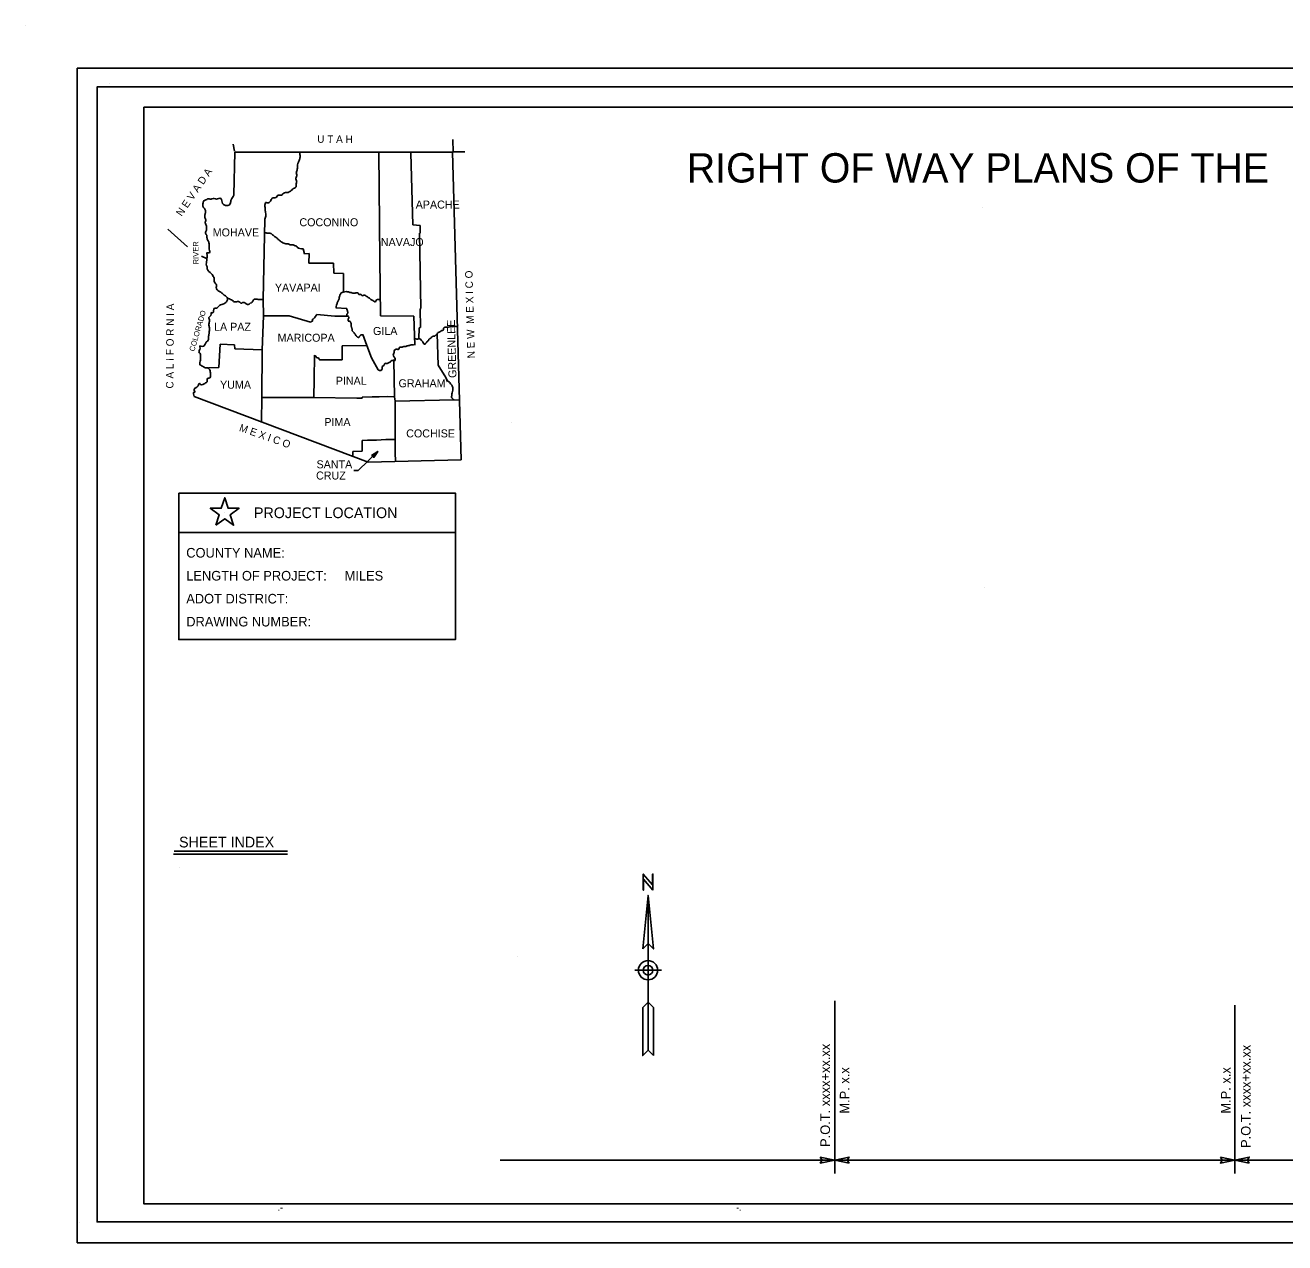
# Model space of a CAD drawing. Extents: x -1798 to 1793, y -1307 to 1054.
# Drawn here: x -1798 to 563, y -1227 to 1054 of the extents above; entities that cross this region are included whole.
import ezdxf

# ---------------------------------------------------------------- set-up
doc = ezdxf.new("R2010")
doc.units = 0
for name, color, linetype in [('201', 7, 'Continuous'), ('225', 7, 'Continuous'), ('228', 7, 'Continuous'), ('262', 7, 'Continuous'), ('263', 7, 'Continuous')]:
    doc.layers.add(name, color=color, linetype=linetype)

msp = doc.modelspace()

# ---------------------------------------------------------------- linework, layer by layer
at = {"layer": '201'}
for p, q in [((0, 0), (0, 0)), ((-1696, -1189.5), (-1696, -1189.5)), ((-1663, -1188), (-1663, -1188))]:
    msp.add_line(p, q, dxfattribs=at)
msp.add_lwpolyline([(1663, 938), (-1663, 938), (-1663, -1188), (1663, -1188)], close=True, dxfattribs=at)
at = {"layer": '225'}
for p, q in [((-640.3, -676.5), (-630.3, -576.5)), ((-630.3, -666.5), (-640.3, -676.5)), ((-630.3, -666.5), (-630.3, -866.5)), ((-630.3, -716.5), (-655.3, -716.5)), ((-630.3, -716.5), (-605.3, -716.5)), ((-630.3, -861.5), (-630.3, -759.4)), ((-620.3, -786.5), (-630.3, -776.5)), ((-620.3, -876.5), (-620.3, -786.5)), ((-630.3, -866.5), (-620.3, -876.5))]:
    msp.add_line(p, q, dxfattribs=at)
for points in [[(-621.3, -566.5), (-621.3, -536.5), (-621.9, -536.5), (-621.9, -556.8), (-639.3, -536.5), (-639.3, -566.5), (-638.7, -566.5), (-638.7, -546.2)], [(-630.3, -666.5), (-620.3, -676.5), (-630.3, -576.5)], [(-630.3, -866.5), (-640.3, -876.5), (-640.3, -786.5), (-630.3, -776.5)], [(-307.5, -1066.6), (-280.5, -1072.2), (-307.5, -1077.8), (-304.2, -1072.2)], [(-253.5, -1077.8), (-280.5, -1072.2), (-253.5, -1066.6), (-256.9, -1072.2)], [(442.5, -1066.6), (469.5, -1072.2), (442.5, -1077.8), (445.8, -1072.2)], [(496.5, -1077.8), (469.5, -1072.2), (496.5, -1066.6), (493.1, -1072.2)]]:
    msp.add_lwpolyline(points, close=True, dxfattribs=at)
for radius in [18, 9]:
    msp.add_circle((-630.3, -716.5), radius, dxfattribs=at)
at = {"layer": '228'}
for p, q in [((-280.5, -1097.2), (-280.5, -773.7)), ((469.5, -1097.2), (469.5, -781.9)), ((-907.3, -1072.2), (-280.5, -1072.2)), ((-280.5, -1072.2), (469.5, -1072.2)), ((469.5, -1072.2), (1046.7, -1072.2))]:
    msp.add_line(p, q, dxfattribs=at)
at = {"layer": '262'}
for p, q in [((-1405.5, 817.7), (-1407.7, 830.8)), ((-995.4, 815.8), (-995.9, 839.6)), ((-1404.6, 815.6), (-1406.4, 735.8)), ((-996.6, 815.6), (-1404.6, 815.6)), ((-1133.1, 615.5), (-1135.1, 815.6)), ((-1071, 679.6), (-1074.8, 813.9)), ((-980.4, 239.8), (-996.6, 815.6)), ((-995.3, 816.6), (-974, 816.7)), ((-2.7, 712.4), (-2.7, 712.4)), ((-1351.6, 539.8), (-1348.4, 690.5)), ((-1493.4, 638.3), (-1530.6, 671.7)), ((-1057.6, 678.6), (-1071, 679.6)), ((-1058.9, 664.2), (-1057.4, 664.3)), ((-1056.1, 522.9), (-1058.9, 664.2)), ((-1057.4, 664.3), (-1057.6, 678.6)), ((-1467, 621), (-1457.6, 616.8)), ((-1274.2, 625.5), (-1276.6, 635)), ((-1265.4, 625.7), (-1274.2, 625.5)), ((-1265.9, 607.9), (-1265.4, 625.7)), ((-1132, 509), (-1133.1, 615.5)), ((-1219.8, 607.9), (-1265.9, 607.9)), ((-1219.3, 589.3), (-1219.8, 607.9)), ((-1201.1, 588.6), (-1219.3, 589.3)), ((-1200.8, 553.7), (-1201.1, 588.6)), ((-1351.6, 539.8), (-1359.5, 539.8)), ((-1351.3, 509.2), (-1351.6, 539.8)), ((-1215.2, 524.5), (-1195.1, 523.1)), ((-1057.1, 522.2), (-1056.1, 522.9)), ((-1056.9, 487.3), (-1057.1, 522.2)), ((-1353.3, 445.3), (-1351.3, 509.2)), ((-1351.3, 509.2), (-1302.7, 509.3)), ((-1302.7, 509.3), (-1262.7, 497.2)), ((-1262.7, 497.2), (-1261.2, 498.3)), ((-1261.2, 498.3), (-1259, 499.2)), ((-1259, 502.8), (-1257.9, 503.2)), ((-1259, 499.2), (-1259, 502.8)), ((-1257.9, 503.2), (-1256.2, 505.1)), ((-1256.2, 505.1), (-1255.4, 505.7)), ((-1255.4, 505.7), (-1254.3, 507.6)), ((-1254.3, 507.6), (-1253.7, 508)), ((-1253.7, 508), (-1252.9, 509.2)), ((-1252.9, 509.2), (-1252.5, 509.9)), ((-1252.5, 509.9), (-1252, 510.8)), ((-1252, 510.8), (-1251, 512)), ((-1251, 512), (-1217.5, 508.4)), ((-1217.5, 508.4), (-1195.5, 508.8)), ((-1195.5, 508.8), (-1191.7, 508.8)), ((-1069, 508.8), (-1132, 509)), ((-1067.3, 454), (-1069, 508.8)), ((-1164.7, 474.1), (-1157.1, 453.8)), ((-1059.7, 466.3), (-1059.4, 486.5)), ((-1059.4, 486.5), (-1056.9, 487.3)), ((-1025.6, 475.7), (-1023.4, 416.6)), ((-1432.3, 456.3), (-1434.6, 412.5)), ((-1405.3, 454.6), (-1432.3, 456.3)), ((-1404.8, 447.6), (-1405.3, 454.6)), ((-1203.5, 453.3), (-1157.1, 453.8)), ((-1203.3, 427.1), (-1203.5, 453.3)), ((-1157.1, 453.8), (-1148.5, 430.4)), ((-1353.3, 445.3), (-1404.8, 447.6)), ((-1354.1, 356.5), (-1353.3, 445.3)), ((-1256.2, 390.4), (-1255.6, 435.4)), ((-1246, 426.8), (-1225.7, 426.9)), ((-1225.7, 426.9), (-1203.3, 427.1)), ((-1148.5, 430.4), (-1136.4, 408.3)), ((-1106.5, 426.3), (-1105.3, 357.5)), ((-1434.6, 412.5), (-1454.3, 411.6)), ((-1136.4, 408.3), (-1133.9, 406.9)), ((-1023.4, 416.6), (-1009, 394)), ((-1256.5, 356.3), (-1256.2, 390.4)), ((-1009, 394), (-1006, 385.8)), ((-1480.9, 358.1), (-1154.8, 235.4)), ((-1354.9, 311.2), (-1354.1, 356.5)), ((-1354.1, 356.5), (-1256.5, 356.3)), ((-1256.5, 356.3), (-1175.8, 355.2)), ((-1175.8, 355.2), (-1166.3, 355.3)), ((-1166.3, 355.3), (-1165.8, 356.9)), ((-1165.8, 356.9), (-1147.5, 357.5)), ((-1147.5, 357.5), (-1134.2, 357.8)), ((-1134.2, 357.8), (-1119.2, 358)), ((-1119.2, 358), (-1105.3, 357.5)), ((-1105.3, 357.5), (-1104.4, 349.3)), ((-1104.4, 349.3), (-993.5, 351.7)), ((-1104.4, 349.3), (-1104.4, 301.6)), ((-993.5, 351.7), (-982.9, 351.5)), ((-885.9, 308.8), (-885.9, 308.8)), ((-885.9, 308.8), (-885.9, 308.8)), ((-1104.4, 301.6), (-1104.4, 277.7)), ((-1155.9, 276.5), (-1166, 275.8)), ((-1166, 275.8), (-1166, 255.6)), ((-1139.1, 276.2), (-1155.9, 276.5)), ((-1121.8, 277.4), (-1139.1, 276.2)), ((-1104.4, 277.7), (-1121.8, 277.4)), ((-1104.4, 277.7), (-1104.3, 252.4)), ((-1183.4, 255.1), (-1183.8, 246.4)), ((-1166, 255.6), (-1183.4, 255.1)), ((-1154.8, 235.4), (-980.4, 239.8)), ((-1104.3, 252.4), (-1103.8, 237.1)), ((-1423.9, 141.1), (-1423.9, 141.1)), ((-991.4, 103.2), (-1509.9, 103.2)), ((-1518.6, -493.4), (-1305.9, -493.4)), ((-1519.6, -499.2), (-1305.9, -499.2)), ((-1508.2, -524.1), (-1508.2, -524.1)), ((-874.6, -690.4), (-874.6, -690.4)), ((-874.6, -690.4), (-874.6, -690.4))]:
    msp.add_line(p, q, dxfattribs=at)
msp.add_lwpolyline([(-1181.9, 219.8), (-1173.3, 219.8), (-1136.8, 255.3)], dxfattribs=at)
for points in [[(-1148.4, 247.9), (-1136.8, 255.3), (-1144.5, 243.9), (-1145.3, 247.1)], [(-1509.9, 177.3), (-991.4, 177.3), (-991.4, -97.2), (-1509.9, -97.2)], [(-1440.4, 117), (-1434.1, 136.6), (-1450.8, 148.8), (-1430.1, 148.8), (-1423.7, 168.5), (-1417.3, 148.8), (-1396.7, 148.8), (-1413.4, 136.7), (-1407, 117), (-1423.7, 129.2)]]:
    msp.add_lwpolyline(points, close=True, dxfattribs=at)
for points in [[(-1348.4, 690.5), (-1346.6, 698), (-1347.1, 703), (-1347.9, 706.1), (-1347.9, 710.1), (-1348.5, 713.9), (-1348.6, 717.3), (-1347.7, 719.7), (-1346.7, 721.7), (-1344.8, 721), (-1339, 722.5), (-1335.7, 728.3), (-1333.2, 730.2), (-1326.8, 731.3), (-1323.9, 735), (-1322.1, 735.4), (-1316.3, 736.1), (-1314.5, 738), (-1308.4, 740.2), (-1304.7, 740.5), (-1300.7, 743), (-1297.9, 744.8), (-1295.1, 747.5), (-1290.8, 749.4), (-1289.7, 756.5), (-1288.9, 762.2), (-1290.6, 765.8), (-1288.5, 771.4), (-1289.5, 776.1), (-1288, 782.2), (-1287.5, 789.9), (-1284.8, 799), (-1283.6, 801.9), (-1282.5, 808.2), (-1283, 814.7)], [(-1406.4, 735.8), (-1406.7, 735), (-1411.7, 726.7), (-1413.1, 720.2), (-1415, 717.4), (-1420.6, 715.8), (-1423.8, 716.4), (-1427.6, 719.4), (-1431.2, 728.8), (-1434.9, 729.2), (-1438.9, 727.6), (-1443.7, 728.9), (-1447.6, 728.5), (-1451, 727.7), (-1454.3, 728.6), (-1457.5, 727.3), (-1462.9, 724.7), (-1464.5, 719), (-1464.6, 714.4), (-1461.8, 710.2), (-1460.4, 707.5), (-1459.5, 704.9), (-1460, 701.8), (-1460.1, 701.3), (-1461, 698.4), (-1460.9, 696.2), (-1461.1, 693.5), (-1459.1, 687.6), (-1460.4, 684.7), (-1458.3, 679.2), (-1458, 670.9), (-1458.4, 668.4), (-1459.7, 665.6), (-1457.5, 660.3), (-1456.9, 654.5), (-1454.3, 648.5), (-1452.8, 642.8), (-1452.6, 633.9), (-1452.3, 627.3), (-1455.5, 627.3), (-1457.2, 627.3), (-1457.5, 626.1), (-1456.3, 620.5), (-1457.2, 616.2), (-1457.6, 610.6), (-1458.1, 608.2), (-1458.1, 603.8), (-1456.6, 601.1), (-1456.4, 597.3), (-1448.7, 588.2), (-1446.1, 584.8), (-1443.5, 577.8), (-1443.7, 573.9), (-1439.1, 566.7), (-1439.6, 562.1), (-1438, 557.8), (-1434.6, 555.5), (-1430.1, 553), (-1427.8, 550.8), (-1423.8, 547.3), (-1419.3, 543.6), (-1418.7, 539.3), (-1419.6, 536.6), (-1421.5, 534.3), (-1425.2, 531.9), (-1433.1, 528.9), (-1438.7, 523.8), (-1442.7, 523.5), (-1444.7, 519.4), (-1446, 514.7), (-1448.7, 515.4), (-1449.2, 512.2), (-1450.8, 508.4), (-1453.2, 506.4), (-1452.8, 503.3), (-1452.4, 499.8), (-1452.7, 497.6), (-1453.1, 490.1), (-1452, 483.7), (-1452.7, 479.8), (-1453.2, 473.8), (-1453.8, 471), (-1454.1, 465.8), (-1454.9, 463.4), (-1457.6, 460.8), (-1460.3, 456.3), (-1463.1, 452.5), (-1467.7, 452.2), (-1470.4, 452.6), (-1469.7, 448.4), (-1471.3, 444.2), (-1472, 441.5), (-1469.8, 438.5), (-1469.1, 431.8), (-1469.3, 426.3), (-1470.1, 421.9), (-1470.3, 417.7)], [(-1276.6, 635), (-1287.8, 637.6), (-1290.1, 640.2), (-1293.2, 640.8), (-1295.2, 642), (-1299.5, 642.2), (-1304.9, 643.9), (-1307, 644.2), (-1311.1, 644.5), (-1314.7, 646.2), (-1316.6, 647.2), (-1319.4, 649.1), (-1322.3, 651.4), (-1326.3, 655.2), (-1328.9, 657), (-1331.4, 659.1), (-1334.2, 661.2), (-1336.9, 663.3), (-1338.6, 663.9), (-1340.7, 664.1), (-1343.1, 663.9), (-1344.7, 664.3), (-1345.5, 664.4), (-1346.3, 664.5), (-1347.3, 664.7), (-1348.5, 664.7)], [(-1200.8, 553.7), (-1206.3, 551), (-1207.4, 548.9), (-1208.2, 546.6), (-1209, 543.7), (-1209.4, 541), (-1210.4, 538.7), (-1211.6, 536.3), (-1213.7, 530.9), (-1214.8, 526.9), (-1215.2, 524.5)], [(-1200.8, 553.7), (-1196.2, 554.6), (-1192.5, 554), (-1190.5, 553.7), (-1187.6, 552.8), (-1185.3, 552.5), (-1182.3, 551.5), (-1176.3, 552.6), (-1173.8, 551.6), (-1172.2, 549.3), (-1168.8, 549.6), (-1166.8, 547.3), (-1165.7, 546.9), (-1163, 547.8), (-1157.4, 545.4), (-1152.6, 542.3), (-1149.7, 540), (-1144.5, 536.7), (-1141.2, 535.2), (-1140.1, 538.2), (-1132.9, 539)], [(-1359.5, 539.8), (-1363.1, 540.2), (-1368.2, 540.5), (-1371.2, 537), (-1372, 534.8), (-1375.9, 532.8), (-1379.7, 530.3), (-1384.4, 532.4), (-1387.4, 534), (-1390.3, 534), (-1393.3, 532.9), (-1395.4, 534.9), (-1401.4, 535.5), (-1404.7, 535.3), (-1409.3, 537.8), (-1413, 540), (-1416.7, 541.4), (-1418.5, 541.3)], [(-1195.1, 523.1), (-1194.1, 519.9), (-1193.5, 517.2), (-1193.1, 515.5), (-1193.4, 513.6), (-1194.6, 511.8), (-1195.1, 508.8)], [(-1195.5, 508.8), (-1191.8, 507.9), (-1191.3, 507), (-1191.9, 504.1), (-1192.5, 501.6), (-1191.8, 499.2), (-1191.1, 499.2), (-1189.8, 499), (-1187.9, 497.5), (-1187, 494.6), (-1186.9, 492), (-1186.5, 489.5), (-1185.9, 487.4), (-1185.2, 485.7), (-1184.6, 483.5), (-1184.7, 480.9), (-1182.3, 478.9), (-1181, 477.1), (-1179.4, 475), (-1177.7, 472.3), (-1177.2, 471.9), (-1174.9, 469.3), (-1174.8, 469.3), (-1174.3, 469.1), (-1172.8, 468.6), (-1172.5, 468.7), (-1170.9, 470.8), (-1170, 472), (-1169.2, 473), (-1165, 473.8), (-1164.7, 474.1)], [(-1067.7, 466.5), (-1065.9, 466.4), (-1064, 465.6), (-1062.3, 465.7), (-1059.7, 466.3), (-1058.2, 466.3), (-1054.7, 463.3), (-1053.4, 461.6), (-1051.7, 458.8), (-1050.4, 457), (-1048.1, 456.4), (-1046.7, 458.1), (-1044.9, 460.3), (-1043.4, 461.6), (-1041.3, 463.4), (-1041.2, 465), (-1040.2, 466.1), (-1038.1, 467), (-1035.9, 469.2), (-1032.7, 471), (-1030.3, 471), (-1029, 472.2), (-1028.1, 473.1), (-1025.6, 475.7), (-1023.7, 477.9), (-1020.3, 479.5), (-1016.5, 481.5), (-1014.2, 482.5), (-1013.9, 484.7), (-1012.4, 487.2), (-1011.3, 487.9), (-1006.6, 488.1), (-1002, 488.7), (-997.9, 489.3), (-995.8, 488.9), (-993.8, 489.9), (-990.6, 489.2), (-988.6, 489.9), (-986.4, 489.5)], [(-1136.4, 408.3), (-1130.7, 407.1), (-1128.6, 410.2), (-1128.7, 412.3), (-1128.4, 414.3), (-1126.5, 415.6), (-1125, 417.5), (-1123.6, 419.8), (-1121.9, 420.3), (-1120.6, 419.9), (-1118.3, 420.5), (-1116.6, 420.9), (-1114.1, 422.5), (-1112.5, 423.8), (-1111.7, 424.9), (-1108.8, 425.5), (-1106.5, 426.3), (-1104.4, 425.3), (-1104.1, 427.1), (-1105.1, 430.3), (-1107.8, 435.6), (-1106.8, 439.2), (-1106.2, 441.3), (-1106, 443.9), (-1103.5, 446.4), (-1100.8, 446.9), (-1098.4, 446), (-1096.7, 448.9), (-1094.8, 450.8), (-1090.8, 450.3), (-1090, 450.9), (-1086, 451.8), (-1084.1, 452), (-1082.5, 452.9), (-1078.5, 453.4), (-1076, 454.2), (-1072.7, 455), (-1070.5, 454.8), (-1069, 454.4)], [(-1255.6, 435.4), (-1253, 433.4), (-1251.9, 431.7), (-1250.9, 430.3), (-1248, 430.5), (-1246.8, 428), (-1246, 426.8)], [(-1470.3, 417.7), (-1467.2, 415.6), (-1463.6, 413.9), (-1460.4, 411.9), (-1456.1, 411.6), (-1451.9, 407.8), (-1450.5, 400.7), (-1450.5, 395.4), (-1451.5, 392.9), (-1455.1, 392.4), (-1456.6, 388.5), (-1456.7, 385.7), (-1459.6, 383.5), (-1464.9, 380.4), (-1468.9, 380.9), (-1471, 382.8), (-1472.8, 379.9), (-1477.1, 374.7), (-1478, 374.2), (-1480.1, 373.3), (-1480.8, 371.2), (-1480.8, 369.1), (-1480, 366.1), (-1481.5, 366.1), (-1482.3, 364.3), (-1482, 363.1), (-1480.9, 358.1)], [(-1009, 394), (-1005.5, 387.2), (-1003.3, 385.6), (-1001.4, 383.5), (-999.2, 380.3), (-997.4, 377.9), (-996.2, 375), (-996.2, 370.2), (-997.6, 365), (-998.1, 361), (-998.5, 358.1), (-997.9, 355.5), (-996.6, 354.3), (-994.9, 352.5), (-993.5, 351.7)]]:
    msp.add_spline(points, degree=3, dxfattribs=at)
at = {"layer": '263'}
for p, q in [((-1797.7, 1053.6), (-1797.7, 1053.6)), ((-1700, 972.9), (1700, 972.9)), ((-1700, -1227.1), (-1700, 972.9)), ((-1696, 972.5), (-1696, 972.5)), ((-1639.3, 945.3), (-1639.3, 945.3)), ((0, 0), (0, 0)), ((1700, -1227.1), (-1700, -1227.1))]:
    msp.add_line(p, q, dxfattribs=at)
msp.add_lwpolyline([(-1575, 900), (1575, 900), (1575, -1154.2), (-1575, -1154.2)], close=True, dxfattribs=at)

# ---------------------------------------------------------------- texts
at = {"layer": '201'}
for s, p in [('.-', (-1324.5, -1166.8)), ('-.', (-465.2, -1166.8))]:
    msp.add_text(s, height=12, dxfattribs=at).set_placement(p)
at = {"layer": '262'}
for s, height, rotation, p in [('U T A H', 14, 359.6127, (-1250.3, 833.4)), ('N E V A D A', 14, 55.6763, (-1504.5, 694.5)), ('RIVER', 10.27, 90.4027, (-1472.7, 605.6)), ('N E W  M E X I C O', 14, 91.6065, (-954.8, 429.9)), ('C A L I F O R N I A', 14, 89.6129, (-1519.9, 373)), ('COLORADO', 10, 73.8345, (-1480.8, 441.8)), ('GREENLEE', 15, 91.636, (-989.3, 393.1)), ('M E X I C O', 14, 340.6699, (-1397.7, 294)), ('P.O.T. xxxx+xx.xx', 18, 90, (-289.3, -1047.5)), ('P.O.T. xxxx+xx.xx', 18, 90, (499, -1049.4)), ('M.P. x.x', 18, 90, (-252.9, -985.1)), ('M.P. x.x', 18, 90, (461.4, -985.1))]:
    msp.add_text(s, height=height, rotation=rotation, dxfattribs=at).set_placement(p)
for s, height, p in [('RIGHT OF WAY PLANS OF THE', 55, (-557.6, 758.9)), ('APACHE', 15, (-1065.8, 710.1)), ('COCONINO', 15, (-1283.7, 677)), ('MOHAVE', 15, (-1446.2, 658)), ('NAVAJO', 15, (-1131.1, 639.9)), ('YAVAPAI', 15, (-1329.7, 554.6)), ('LA PAZ', 15, (-1443.7, 481.2)), ('MARICOPA', 15, (-1324.6, 460.7)), ('GILA', 15, (-1145.8, 473.3)), ('YUMA', 15, (-1432.4, 372.7)), ('PINAL', 15, (-1215.6, 380.1)), ('GRAHAM', 15, (-1097.9, 375.4)), ('PIMA', 15, (-1237, 302.8)), ('COCHISE', 15, (-1083.6, 281.5)), ('SANTA', 15, (-1251.6, 223.6)), ('CRUZ', 15, (-1252.5, 202.6)), ('PROJECT LOCATION', 20, (-1368.9, 130.3)), ('COUNTY NAME:                  ', 18, (-1495.8, 56.4)), ('LENGTH OF PROJECT:     MILES', 18, (-1495.8, 13.4)), ('ADOT DISTRICT:                 ', 18, (-1495.8, -29.6)), ('DRAWING NUMBER:               ', 18, (-1495.8, -72.6)), ('SHEET INDEX', 20, (-1509.3, -486.5))]:
    msp.add_text(s, height=height, dxfattribs=at).set_placement(p)

doc.saveas('drawing.dxf')
